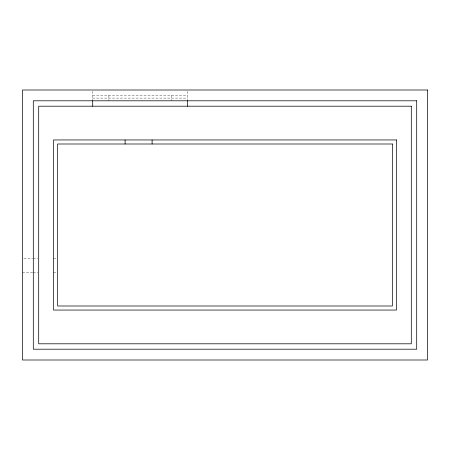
<?xml version="1.0" encoding="UTF-8"?>
<svg xmlns="http://www.w3.org/2000/svg" width="450" height="450" viewBox="0 0 450 450"><rect width="100%" height="100%" fill="white"/><g stroke="black" fill="none" stroke-linecap="round" stroke-linejoin="round"><path stroke-width="0.34" stroke-dasharray="2.25 1.69" d="M92.7 95.4L187.47 95.4M92.7 98.1L187.47 98.1M23.85 258.75L32.625 258.75M33.3 258.75L38.025 258.75M53.55 258.75L56.925 258.75M22.5 272.25L32.625 272.25M33.3 272.25L38.025 272.25M53.55 272.25L56.925 272.25M187.47 91.35L187.47 100.8M171.27 95.4L171.27 100.8M108.9 95.4L108.9 100.8M92.7 91.35L92.7 100.8"/><path stroke-width="0.67" d="M187.47 100.8L187.47 106.2M152.1 139.95L152.1 144M125.1 139.95L125.1 144M92.7 100.8L92.7 106.2M427.5 90L22.5 90L22.5 360L427.5 360L427.5 90M416.7 100.8L33.3 100.8L33.3 349.2L416.7 349.2L416.7 100.8M411.3 106.2L38.7 106.2L38.7 343.8L411.3 343.8L411.3 106.2M396.45 139.95L53.55 139.95L53.55 310.05L396.45 310.05L396.45 139.95M392.4 144L57.6 144L57.6 306L392.4 306L392.4 144"/></g></svg>
